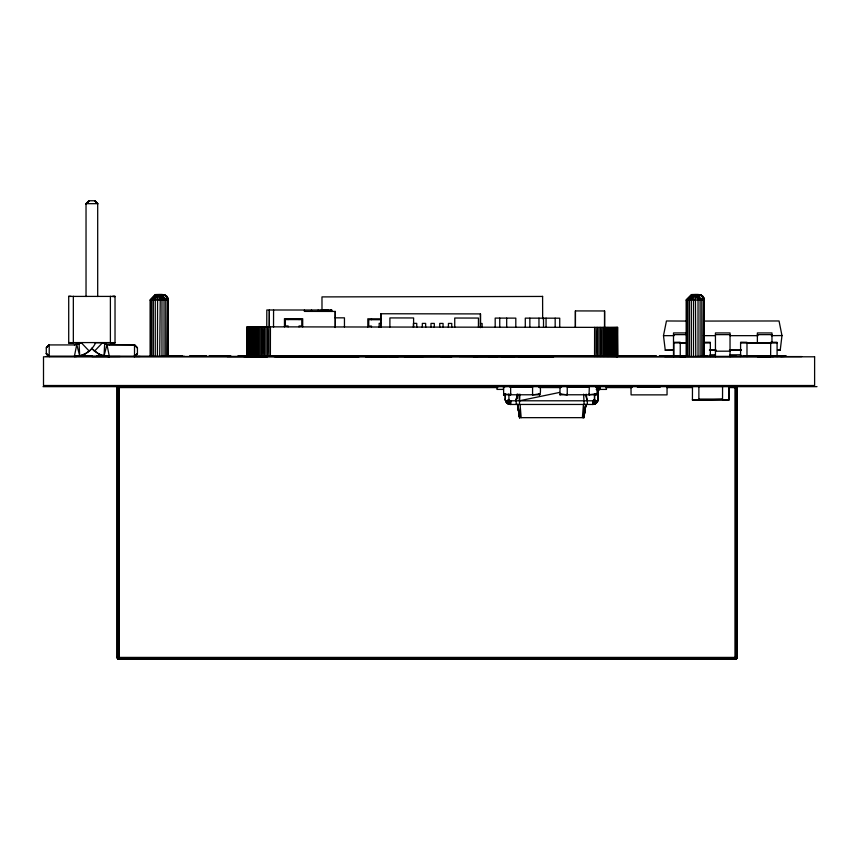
<?xml version="1.0" encoding="UTF-8"?>
<svg xmlns="http://www.w3.org/2000/svg" width="860" height="860" viewBox="0 0 860 860"><rect width="100%" height="100%" fill="white"/><g stroke="black" fill="none" stroke-linecap="round" stroke-linejoin="round"><path stroke-width="1.29" d="M247.272 355.986L247.304 326.811L617.77 327.402L617.652 356.577L247.207 355.986L247.272 326.811L247.272 355.986L247.25 344.054M247.411 355.986L247.454 326.811L247.648 355.986L247.701 326.811L247.615 336.088M255.108 355.997L255.141 326.821L253.99 355.997L254.055 326.821M256.312 326.821L256.269 355.997L257.548 326.821L257.495 355.997M268.857 356.019L268.89 326.843L267.342 356.019L267.396 326.843M380.829 327.456L380.84 313.75L480.471 313.911L480.46 327.51M480.45 327.606L480.471 313.911M575.415 310.922L575.394 327.337L575.415 310.922L604.58 310.965L604.569 327.38L604.58 310.965M597.582 356.545L597.614 327.37L596.066 356.535L596.12 327.37M599.076 356.545L599.108 327.37M600.592 327.37L600.549 356.545L602.054 327.37L601.989 356.545M612.008 327.391L611.965 356.567L610.987 327.391L610.933 356.567M612.933 356.567L612.965 327.391L613.814 356.567L613.868 327.391L614.61 356.567L614.653 327.391L615.319 356.567L615.373 327.391M616.523 327.402L616.491 356.567L615.996 327.402L615.943 356.567M616.932 356.567L616.964 327.402M247.992 355.986L248.046 326.811M248.432 355.986L248.486 326.811L248.981 355.986L249.013 326.811L249.604 355.986L249.658 326.811M250.314 355.986L250.368 326.811M251.109 355.986L251.174 326.811M251.991 355.986L252.044 326.821M252.958 355.997L253.012 326.821M258.785 355.997L258.849 326.832M260.118 356.008L260.171 326.832M261.558 326.832L261.505 356.008L262.966 326.832L262.934 356.008L264.428 326.832L264.375 356.008M265.848 356.008L265.901 326.843M266.761 326.811L266.815 309.987L331.874 310.041L331.874 311.438L330.939 310.041L328.187 311.427L328.187 310.041L330.014 310.965M269.298 326.811L269.352 309.987L269.298 326.596M270.373 356.019L270.427 326.843M273.523 327.252L273.577 309.987M335.196 327.542L335.239 311.438L304.408 311.406L304.408 310.019M335.228 317.996L335.239 311.438M389.892 327.036L389.902 317.921L413.606 317.953L413.585 327.079M454.725 327.144L454.746 318.028L478.45 318.06L478.429 327.176M594.55 356.535L594.615 327.359M603.473 327.38L603.419 356.545L604.838 327.38L604.806 356.556L606.192 327.38L606.128 356.556L607.461 327.38L607.429 356.556L608.708 327.38L608.654 356.556M609.815 356.556L609.869 327.391M247.272 336.088L247.304 326.811M380.829 327.359L380.84 313.75M413.413 327.402L413.423 323.381L416.745 323.381L416.745 327.413M422.314 327.423L422.325 323.392L425.646 323.392L425.646 327.423M439.739 327.445L439.75 323.414L443.072 323.425L443.061 327.456M448.415 327.466L448.436 323.435L451.747 323.435L451.747 327.466M482.116 327.52L482.127 323.489L480.471 323.478M542.585 296.442L321.973 296.904L322.005 311.449M330.917 311.438L330.939 310.041M157.434 356.287L157.595 294.582L153.327 300.054L153.327 356.287M251.045 386.344L251.055 385.742M251.948 386.344L251.969 385.742M343.667 386.344L343.688 385.742M344.581 386.344L344.591 385.742M437.202 386.344L437.224 385.742M585.95 404.458L583.865 417.659L519.548 417.659L519.666 413.692M321.221 310.492L328.187 310.041L319.812 310.492M104.651 343.882L104.049 355.922L109.37 356.545L106.962 344.623L102.566 342.678L94.632 342.678M594.55 399.459L594.55 393.794L594.486 399.459L592.712 400.792L593.26 400.706L594.185 404.275L592.712 404.458L593.712 404.361L592.809 400.792L510.614 400.792M597.969 400.384L598.237 391.214M167.969 356.287L168.076 298.635C166.55 293.195 159.691 294.593 155.531 294.582L150.102 300.054L150.102 356.287M703.953 356.513L704.136 298.635C702.609 293.195 695.751 294.593 691.591 294.582L686.162 300.054L686.162 356.287M598.151 398.943L598.313 390.752M598.216 399.459L597.238 402.093L595.432 403.716L596.324 403.157L594.099 400.244L593.185 400.706L595.958 403.437M519.934 394.17L519.397 404.458M582.392 417.659L583.446 404.458L583.865 417.659L585.907 404.458L585.176 406.855M692.429 399.921L698.868 399.964L698.868 385.742L692.472 385.742L692.429 399.964L728.968 399.964L728.968 385.742L722.572 385.742L722.529 399.964L728.968 399.921L728.936 385.742M159.713 356.287L160.272 294.582L161.97 300.054L161.97 356.287M728.603 387.097L736.225 387.57L736.225 657.416L735.311 658.33L117.444 658.33L117.261 657.416L117.734 658.706L119.035 659.179L117.734 658.706L117.207 657.416L737.138 657.416L736.611 658.706L119.035 659.244L119.035 385.742L118.121 385.989L117.207 387.57L497.66 387.57M598.151 391.214L598.657 389.913L600.065 389.408L600.076 385.742M780.224 350.246L777.547 350.138L780.224 350.246L781.987 335.55L771.334 335.658M510.281 404.415L510.733 400.792L510.152 400.706L510.733 400.792L510.733 404.458L509.679 404.361L510.733 404.458M508.916 393.794L508.926 399.459L509.808 400.566L508.292 403.899L509.808 404.361L510.281 400.706L507.454 403.437L508.421 403.899M167.13 356.287L167.528 297.313L167.969 300.054M703.19 356.287L703.587 297.313L704.028 300.054M517.215 394.17L516.097 400.792L517.247 394.17L516.15 400.792L517.236 397.18M583.865 417.659L585.896 404.458L583.746 417.659M157.434 300.054L158.466 294.582M674.133 335.658L663.479 335.658L666.446 320.973L686.549 321.07M701.835 356.287L701.835 300.054L702.717 296.184L698.395 294.582L701.588 295.313L698.739 294.582L700.266 294.765M735.311 385.807L735.311 659.244L736.611 658.706L736.902 657.416L737.084 387.097L735.311 385.989M109.37 344.86L106.962 344.623L104.049 355.922L98.997 354.073L94.514 351.16L102.566 342.678L106.962 344.796M509.045 399.868L509.765 400.566L507.927 403.716L507.131 403.157L507.981 403.716L510.281 400.706L509.346 404.275L508.292 403.899L509.335 404.275M509.808 404.361L510.733 400.792M597.84 400.846L595.829 403.437L593.626 400.566L595.045 403.899L593.604 400.566L595.12 403.899L594.077 404.275L595.12 403.899M497.08 385.742L496.972 389.408L503.465 389.408L503.573 385.796L503.659 394.869L504.315 393.944L510.571 394.772M503.444 385.936L504.315 386.677L510.571 385.839M567.245 386.677L566.826 385.742L560.838 386.677L560.021 385.839L560.806 386.677M117.444 658.33L117.444 386.656M735.311 659.179L736.225 658.996L735.311 658.706L736.611 657.416L737.084 657.889L735.311 658.996L736.611 658.706L737.084 657.416L736.902 658.33L736.902 386.656M728.603 387.57L737.138 387.57L735.311 387.097L735.311 657.889L119.035 657.889L119.035 387.097L118.121 387.57L118.121 657.416L119.035 658.33L117.734 657.416L117.261 657.889L117.261 387.097L497.66 387.097M596.388 389.085L598.237 390.752L596.765 388.559M510.679 393.944L510.302 394.869L510.722 393.944M532.523 386.677L532.942 385.742M567.245 393.944L566.826 394.869L560.838 393.944L560.053 394.772L560.806 393.944M589.046 386.677L589.466 385.742M508.873 404.082L510.281 400.706M157.595 294.582L155.262 300.054L155.262 356.287M693.654 294.582L691.322 300.054L691.322 356.287M539.618 394.869L538.962 393.944L532.91 394.869L532.523 393.944M735.311 658.33L735.794 657.416M689.387 356.287L689.387 300.054L692.246 294.582L687.817 300.054L687.817 356.287M596.539 402.835L597.507 401.674L593.97 400.244M95.707 342.602C91.977 350.858 83.474 356.61 74.358 356.599M503.444 386.022L519.494 385.742M504.283 393.944L503.627 394.869M538.93 393.944C540.994 398.685 540.983 381.98 538.93 386.677L539.854 386.118M595.453 386.677C597.657 382.227 597.732 398.32 595.486 393.944L589.143 394.686M153.327 300.054L156.832 294.582L151.758 300.054L151.758 356.287M689.387 300.054L692.891 294.582L691.322 300.054L694.525 294.582L693.493 300.054L693.493 356.287M735.311 658.706L736.225 657.416M664.608 356.577L757.466 356.341M598.388 390.289L596.958 386.721L599.183 389.634L597.764 386.258L597.216 386.484M507.55 403.437L509.786 400.566M630.971 385.839L631.089 394.869L667.048 394.869L667.048 385.742M579.328 385.742L615.158 385.861L606.386 385.742L606.354 389.408M151.758 300.054L156.187 294.582M150.672 356.287L150.672 300.054L155.531 294.582M150.672 300.054L155.757 294.582L150.102 300.054L168.259 300.054L168.259 356.287M89.225 351.245L92.041 348.364M532.673 385.839L512.141 385.742M559.935 394.686L560.053 385.839M589.38 385.742L589.046 394.869M589.283 385.796L591.874 385.742M86.032 296.528L86.032 203.669L88.945 200.767L94.783 200.767L97.696 203.691L97.696 296.528M88.945 200.756L86.032 203.82L88.945 200.917M553.926 356.577L49.213 356.448L49.213 344.785L46.3 347.709L46.3 353.696L49.213 356.62L46.3 353.686M135.246 355.965L137.428 353.772L137.428 347.773L134.515 344.871L106.962 344.645M86.032 203.895L88.945 200.982M49.213 344.796L46.3 347.859L49.213 344.925L74.358 344.925L79.088 343.957M134.515 356.674L137.428 353.611L134.515 356.545L134.515 344.86L109.37 344.871M117.734 387.57L119.035 386.656M84.731 354.148L89.225 351.084L81.162 342.602L74.358 344.925M595.486 386.677L596.41 386.118M506.013 401.674L508.894 399.459L506.562 402.469L509.442 400.244L507.217 403.157L506.766 402.835M503.412 385.936L504.852 385.936L501.616 385.742L510.722 386.022M599.549 389.451L599.603 385.742L598.087 386.075L598.678 385.936L599.603 389.451L598.216 386.075L597.635 386.258M258.43 356.341L259.43 356.341M84.731 353.998L79.69 355.868L74.358 356.47L76.766 344.548L79.69 355.846L79.088 343.806M261.161 386.581L263.654 385.742L263.644 386.344M735.311 386.28L736.225 385.989M559.688 392.418L519.397 400.792L518.838 394.17M119.035 386.28L118.121 385.989L119.035 385.807M324.994 310.503L327.38 310.503M548.659 356.577L552.862 356.502M364.887 356.341L366.672 356.341M457.509 356.341L459.304 356.341M538.51 356.341L520.988 356.577M397.363 356.341L398.363 356.341M357.76 356.341L359.469 356.341M450.382 356.341L452.102 356.341M502.767 385.742L552.636 385.979M404.071 356.341L390.139 356.577M263.493 356.341L261.999 356.341M599.474 389.451L600.076 389.408M546.745 385.742L537.414 385.742M543.197 386.559L547.315 385.979L538.048 385.979M610.621 386.559L614.76 385.979L605.332 385.979M638.152 386.677L638.099 385.936L586.896 385.979L588.595 385.742M488.534 356.577L497.66 356.577M592.68 385.742L586.896 385.979L605.311 385.742L599.173 385.861M361.479 385.742L341.226 385.979M662.254 385.742L643.022 385.742M493.651 356.577L503.895 356.577M740.546 385.742L736.009 385.742M362.425 385.742L350.342 385.742M545.616 356.577L553.227 356.513L550.851 356.577M315.824 385.742L312.212 385.979L316.77 385.742M628.832 385.742L625.349 385.979L630.348 385.742M540.617 385.742L558.602 385.742M586.896 385.979L615.158 385.861L606.386 385.861M786.169 356.341L780.697 356.577M340.291 385.979L347.096 385.742L331.616 385.742M378.851 385.742L394.331 385.742M541.66 356.577L553.163 356.513M692.472 386.075L698.868 385.979L692.472 385.882M692.472 399.728L698.868 399.728M518.429 356.577L542.079 356.577M540.972 356.577L553.926 356.524M358.523 385.979L351.729 385.742L367.209 385.742M387.537 385.979L414.445 385.742M515.462 385.742L481.396 385.742M551.303 385.742L562.483 385.742M620.103 385.979L612.384 385.742L628.778 385.742M256.785 385.742L239.295 385.742M470.99 385.742L489.275 385.742M542.606 385.742L532.577 385.861L532.566 394.869M683.291 385.979L692.408 385.742M257.677 356.577L267.277 356.47M730.043 356.406L736.375 356.341M489.931 385.979L500.885 385.742M508.077 385.742L522.041 385.742M253.797 356.577L267.137 356.47L227.158 356.577M502.573 385.742L482.911 385.742M500.853 385.742L486.373 385.742M534.006 356.577L549.26 356.459M527.933 385.742L505.981 385.742M246.1 356.577L267.363 356.47M243.788 356.577L267.686 356.491L259.161 356.459M286.251 356.427L274.329 356.47L282.188 356.577M451.833 356.717L441.019 356.739M293.98 385.979L344.247 385.742M68.714 296.41L115.025 296.41M112.703 296.334L115.025 296.334L115.025 342.861L110.392 342.796L115.025 342.731M112.703 296.56L115.025 296.55M68.714 342.581L73.337 342.656L68.714 342.721M68.714 342.731L73.337 342.796L68.714 342.861L68.714 296.27L71.025 296.334M115.025 342.721L110.392 342.656L115.025 342.581M91.923 356.577L120.078 356.502M133.483 356.47L140.073 356.47M276.694 356.438L287.369 356.416M286.036 356.975L331.616 356.857M349.848 356.803L358.964 356.782M365.478 356.76L368.091 356.76M386.323 356.707L398.04 356.674M422.787 356.61L441.019 356.556M459.251 356.513L477.687 356.545M500.928 356.395L514.796 356.502M532.179 356.309L553.636 356.255M331.616 357.04L349.848 356.986M368.091 356.943L371.735 356.932M386.323 356.889L372.004 356.932M404.555 356.835L408.199 356.835M422.787 356.792L408.468 356.835M495.715 356.588L473.387 356.674M513.947 356.545L517.602 356.535M517.87 356.535L532.189 356.491M550.421 356.395L553.023 356.276M501.487 356.599L514.871 356.567M532.265 356.513L553.679 356.459M736.418 385.904L798.671 385.742M86.032 203.669L97.696 203.669M704.318 356.287L704.318 300.054L686.162 300.054L691.805 294.582L686.721 300.054L686.721 356.287M703.975 321.07L779.042 320.973L781.987 335.658M686.764 332.938L673.509 332.938L673.509 356.674M673.509 334.637L686.764 334.637M715.445 334.637L730.033 334.637M757.38 334.637L771.968 334.637M703.426 335.658L715.413 335.658M730.054 335.658L758.025 335.658M703.953 342.334L710.349 342.334L710.349 356.545M673.853 342.57L680.249 342.517M703.953 342.602L710.349 342.57M740.589 342.517L746.985 342.602M770.689 342.602L777.085 342.517M673.853 342.699L686.839 342.71M703.953 342.796L710.349 342.656M740.589 342.796L777.085 342.796M73.337 342.871L81.281 342.871M102.447 342.871L110.392 342.871M680.249 342.936L686.839 342.936M746.985 342.936L770.689 342.936M680.249 343.033L686.839 343.033M746.985 343.033L770.689 343.033M680.249 343.172L686.839 343.172M746.985 343.172L770.689 343.172M665.264 350.246L673.283 350.138L665.264 350.246L663.479 335.658M715.445 351.202L730.033 351.181M710.059 354.804L715.402 354.804M730.075 354.804L740.75 354.804M78.389 355.664L92.375 355.664M96.621 355.664L106.124 355.664M167.528 355.664L182.427 355.664M189.727 355.664L206.594 355.664M209.141 355.664L230.749 355.664M238.037 355.664L656.352 355.664M659.426 355.664L673.283 355.664M675.971 355.664L687.043 355.664M703.48 355.664L707.361 355.664M744.233 355.664L775.387 355.664M777.343 355.664L785.965 355.664M680.249 355.717L686.839 355.857M746.985 355.717L770.689 355.76M680.249 355.954L686.839 356.051L673.853 356.233M746.985 355.9L770.689 355.954M703.953 356.233L710.349 356.094M740.589 356.233L777.085 356.126M46.333 356.341L184.438 356.341M256.57 356.341L287.24 356.341M302.86 356.341L386.806 356.341M395.482 356.341L423.27 356.341M439.686 356.341L469.603 356.341M476.15 356.341L532.673 356.341M534.436 356.341L553.636 356.341M770.689 356.319L777.085 356.363M616.384 356.577L801.681 356.577M680.131 356.674L685.442 356.674M757.38 356.674L770.635 356.674L770.689 342.334L777.085 342.387L777.085 356.588M56.47 385.742L801.681 385.742M110.338 385.979L184.438 385.979M266.826 385.979L239.918 385.742M433.848 385.979L452.081 385.979M480.159 385.979L516.828 385.742L504.498 385.742M554.496 385.979L567.256 385.979L567.245 394.869M749.662 385.979L645.57 385.742M118.121 385.989L743.76 385.742M692.354 386.28L117.734 386.28L118.562 385.807M698.868 386.344L722.572 386.344L698.868 386.161M728.603 386.28L736.611 386.28M698.868 386.441L722.572 386.441M43 386.656L817 386.656M509.743 387.097L532.577 387.097M539.284 387.097L560.774 387.097M567.482 387.097L588.96 387.097M606.418 387.097L631.928 387.097M637.303 387.097L660.125 387.097M666.844 387.097L692.354 387.097M539.123 387.548L560.774 387.57M606.418 387.57L631.928 387.57M666.844 387.57L692.354 387.57M599.947 389.408L606.461 389.408L606.44 385.742M503.498 394.772L539.747 394.772M560.021 394.772L596.27 394.772L595.486 393.944M722.572 399.266L698.868 399.363L722.572 399.459L698.825 399.964M510.614 404.458L592.809 404.458L592.809 400.792L593.26 404.415M117.734 658.706L119.035 658.996L117.444 657.416L117.734 658.706L736.611 658.706M736.225 658.996L118.121 658.996L119.035 659.179M118.562 659.179L735.794 659.179M381.195 318.823L367.822 318.802L367.822 327.004M381.356 319.726L368.736 319.705L368.736 326.09L371.466 326.101L371.466 327.004M380.84 323.328L379.163 323.317L379.163 327.348M273.792 356.363L287.111 356.406M273.738 356.481L286.907 356.513M750.963 356.341L770.764 356.448M602.344 385.742L615.158 385.861M710.285 356.363L715.359 356.406M663.877 385.742L672.757 385.979L659.996 385.861L659.996 386.677M591.368 385.742L607.751 385.861M303.096 385.742L313.147 385.979M411.273 356.577L402.426 356.341M397.696 356.459L405.038 356.577M276.985 356.459L284.735 356.577M544.627 356.577L537.306 356.341M398.965 385.742L405.769 385.979M595.518 385.742L601.903 385.979L599.097 385.861M509.174 385.742L513.635 385.861L505.089 385.742M767.937 356.341L773.409 356.577M511.27 385.861L516.699 385.979L514.269 385.742M512.302 385.861L513.635 385.979M109.37 356.674L104.049 356.072L98.997 354.094M164.217 294.765L162.68 294.582L165.528 295.313L162.336 294.582L166.657 296.184L167.13 300.054M505.325 386.075L504.734 385.936L505.777 386.258M700.094 356.287L700.094 300.054L697.868 294.582L702.717 296.184L703.19 300.054M298.226 385.742L300.731 386.581M597.764 401.265L594.367 399.868L597.291 402.093M596.249 389.354L598.495 390.289M118.121 657.416L119.035 657.889M505.648 386.258L506.196 386.484M91.687 348.44L98.997 354.234M735.311 386.656L736.611 387.57M594.077 400.244L596.958 402.469M596.861 388.43L598.764 389.913L596.227 387.365M117.734 657.416L119.035 658.706M94.783 200.756L97.696 203.82L94.783 200.982M134.515 345.021L137.428 347.935L134.515 344.86M94.783 200.842L97.696 203.906M91.687 348.268L94.514 351.299M161.97 300.054L161.1 294.582L165.786 300.054L165.786 356.287M697.868 294.582L701.835 300.054M595.453 393.944L595.991 394.869M510.625 385.936L510.679 394.869M503.734 385.742L504.283 386.677M505.648 401.265L506.852 402.835L509.442 400.244L506.454 402.469L509.131 399.868L505.777 401.265L505.25 399.921L505.594 400.846M697.148 294.582L700.094 300.054L696.331 294.582L698.03 300.054L698.03 356.287M161.1 294.582L164.034 300.054L164.034 356.287M505.906 401.674L506.873 402.835L505.411 400.384M698.03 300.054L695.439 294.582L695.772 356.287M589.046 393.944L589.466 394.869M510.722 386.677L510.335 385.742L510.679 386.677M585.402 394.772L587.337 400.792L587.337 404.458M586.176 394.17L587.316 400.792M519.548 417.659L517.462 404.458L519.666 417.659L517.591 404.458L521.171 417.659L520.085 404.458M704.136 298.635L704.318 300.054M168.076 298.635L168.259 300.054M505.196 393.794L505.325 399.459M583.617 394.17L584.144 404.458M505.196 398.943L505.358 399.921L505.142 393.794M547.164 386.28L537.887 385.979M159.379 294.582L159.713 300.054M495.166 385.742L495.188 386.344M402.544 385.742L402.555 386.344M309.912 385.742L309.933 386.344M309.009 385.742L309.019 386.344M542.596 296.313L542.66 318.716M771.968 342.269L771.968 332.938L757.38 332.938L757.38 342.269M746.985 356.588L746.985 342.334L740.589 342.334L740.589 356.556M737.084 387.097L737.084 657.889M730.033 356.674L730.033 332.938L715.445 332.938L715.445 356.674M680.249 356.588L680.249 342.334L673.853 342.42L673.853 356.588M559.731 327.305L559.731 318.189L525.288 318.135L525.288 327.252M555.173 318.178L555.173 327.305M546.057 318.168L546.057 327.284M543.52 318.168L543.52 327.284M538.962 318.157L538.962 327.273M529.846 318.146L529.846 327.262M516.204 400.792L516.204 404.458M515.807 327.241L515.807 318.125L495.188 318.092L495.188 327.208M513.162 385.742L513.14 386.677M506.69 318.103L506.69 327.219M499.746 318.092L499.746 327.208M490.372 385.742L490.35 386.677M483.492 385.742L483.492 386.344M448.888 385.742L448.888 386.344M434.3 327.434L434.3 323.414L430.989 323.403L430.989 327.434M424.388 385.742L429.849 385.979L411.617 385.979L417.089 385.742M390.87 385.742L390.87 386.344M378.067 385.742L383.538 385.979L365.306 385.979L370.778 385.742M371.466 318.802L371.466 319.716M356.266 385.742L356.266 386.344M355.352 385.742L355.352 386.344M344.452 326.961L344.452 317.845L335.335 317.834L335.335 326.95M331.756 385.742L337.227 385.979L318.995 385.979L324.467 385.742M323.833 310.03L323.833 311.427M318.135 310.03L318.135 311.427M311.524 310.019L311.524 311.417M302.698 326.897L302.698 318.694L284.466 318.662L284.466 326.864M299.054 318.684L299.054 319.598M299.054 326.897L299.054 325.983L301.785 325.983L301.785 319.608L285.369 319.576L285.369 325.962L288.111 325.962L288.111 326.875M298.248 385.742L298.248 386.344M297.334 385.742L297.334 386.344M288.111 318.673L288.111 319.587M285.445 385.742L290.916 385.979L272.684 385.979L278.156 385.742M262.73 385.742L262.73 386.344M117.261 387.097L117.261 657.889M110.392 296.27L110.392 342.581L73.337 342.581L73.337 296.27M617.308 327.402L617.512 356.577L617.308 327.402M166.657 296.184L165.786 300.054L161.809 294.582L166.657 296.184M728.936 399.642L722.529 399.825L728.968 399.642M497.209 385.742L488.437 385.979L497.209 385.742M716.058 350.138L709.371 350.138L716.058 350.246M741.46 350.138L729.43 350.138L741.46 350.246M814.613 356.803L43.505 356.803L43.505 385.517L814.613 385.517L814.613 356.803M49.213 356.448L46.3 353.535L49.213 356.47M519.666 417.659L517.559 404.458L519.666 417.659"/></g></svg>
